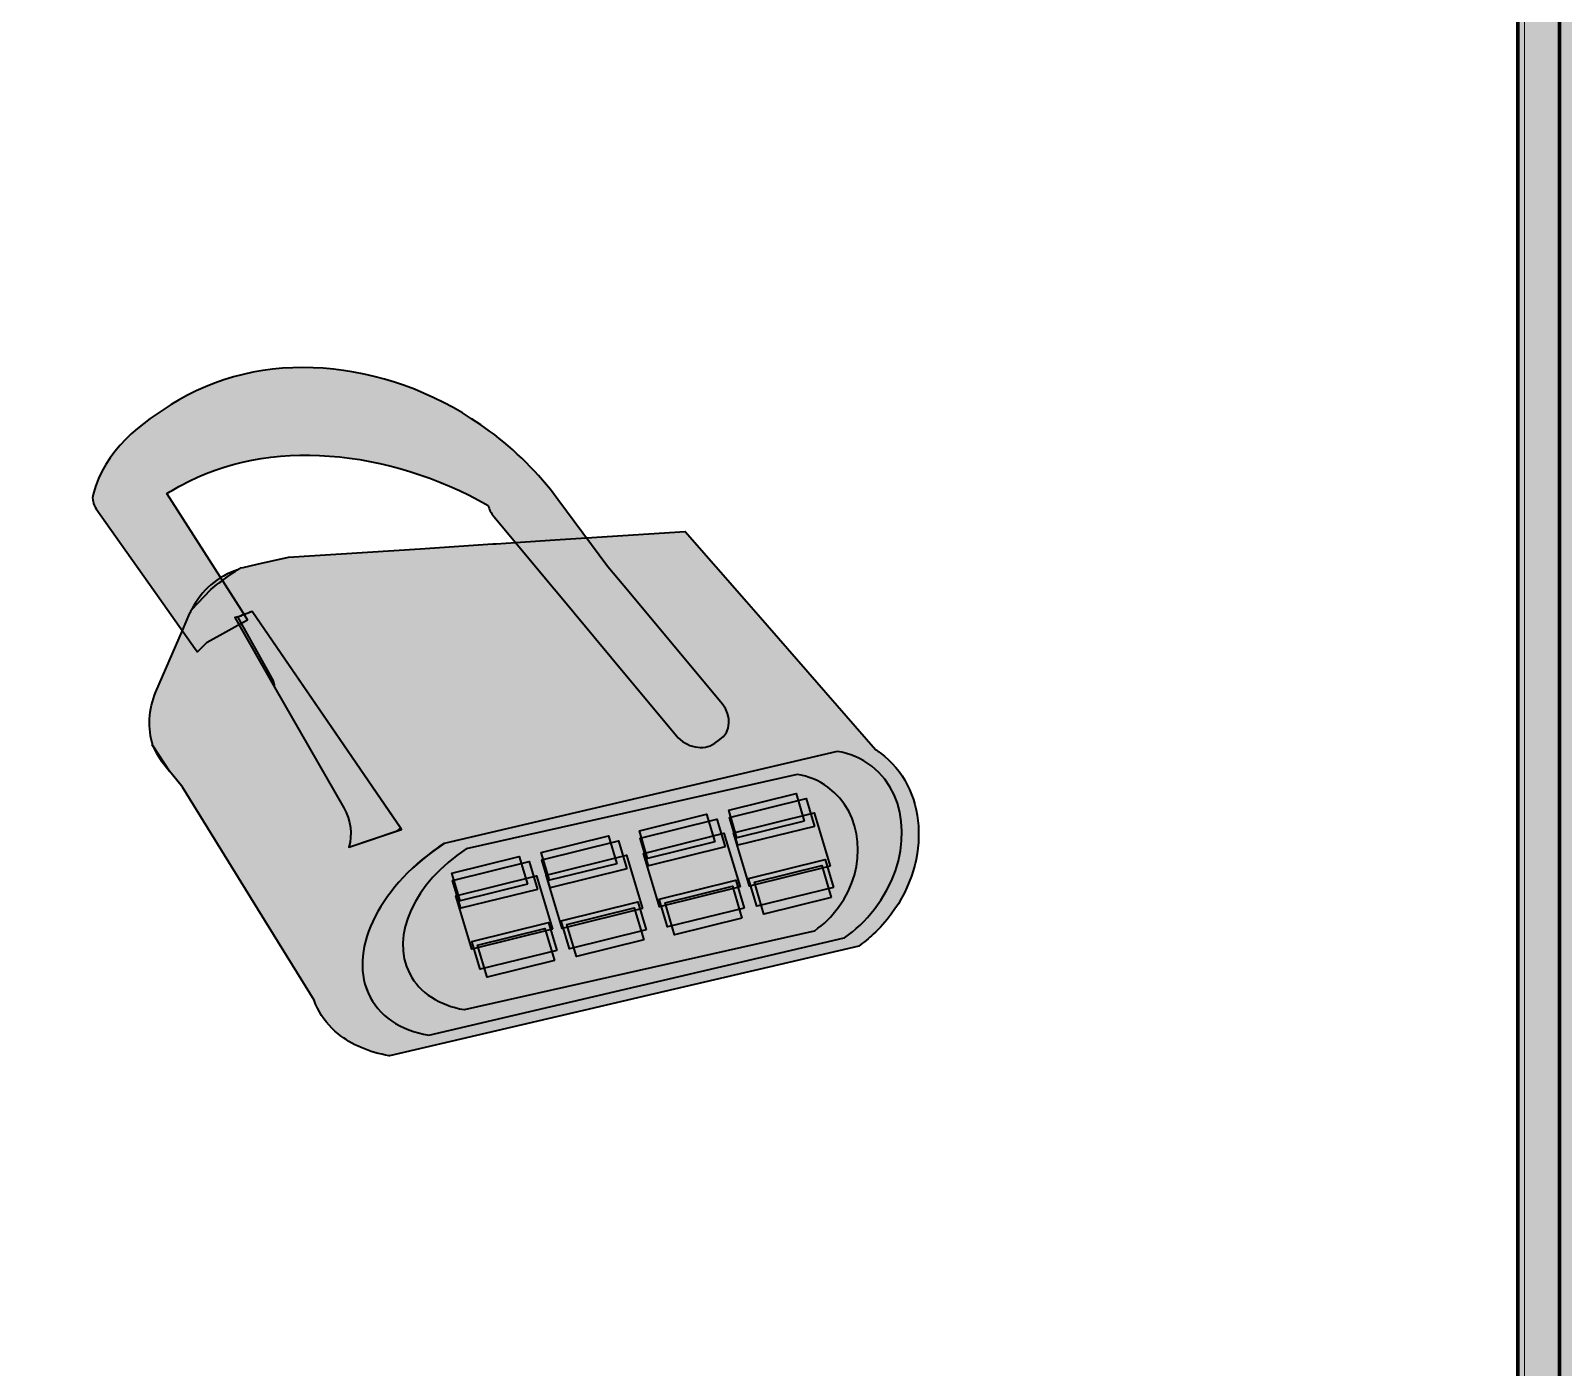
# Model space of a CAD drawing. Header units: inches. Extents: x 16.2 to 90.6, y -23.4 to 1.1.
# Drawn here: x 79.66 to 85.11, y -13.76 to -9.01 of the extents above; entities that cross this region are included whole.
import ezdxf

# ---------------------------------------------------------------- set-up
doc = ezdxf.new("R2010")
doc.units = ezdxf.units.IN
doc.header["$MEASUREMENT"] = 0
doc.layers.add('Layer 3', color=7, linetype='Continuous')

# ---------------------------------------------------------------- blocks, each defined once
blk = doc.blocks.new('block 9')
at = {"layer": 'Layer 3', "color": 7, "lineweight": 35, "true_color": 0xffffff}
for points, knots in [([(82.6771, -11.5768), (82.6715, -11.5728), (82.6662, -11.5688), (82.6607, -11.5653), (82.6607, -11.5653), (82.2428, -11.0861), (82.2428, -11.0861), (82.2428, -11.0861), (82.2014, -11.0389), (82.2014, -11.0389), (82.2014, -11.0389), (81.9831, -10.7891), (81.9831, -10.7891), (81.9831, -10.7891), (81.6321, -10.812), (81.6321, -10.812), (81.6321, -10.812), (81.5385, -10.8181), (81.5385, -10.8181), (81.5385, -10.8181), (81.3797, -10.8285), (81.3797, -10.8285), (81.3797, -10.8285), (81.311, -10.8331), (81.311, -10.8331), (81.311, -10.8331), (81.2988, -10.8338), (81.2988, -10.8338), (81.2988, -10.8338), (81.0401, -10.8507), (81.0401, -10.8507), (81.0401, -10.8507), (80.5724, -10.8814), (80.5724, -10.8814), (80.5724, -10.8814), (80.4606, -10.9063), (80.4606, -10.9063), (80.4606, -10.9063), (80.4106, -10.9173), (80.4106, -10.9173), (80.4106, -10.9173), (80.4013, -10.9193), (80.4013, -10.9193), (80.3978, -10.9214), (80.3944, -10.9236), (80.3912, -10.9259), (80.3722, -10.9381), (80.3543, -10.9509), (80.3372, -10.9641), (80.3336, -10.9667), (80.3301, -10.9695), (80.3267, -10.9723), (80.3261, -10.9725), (80.3253, -10.9728), (80.3247, -10.9732), (80.3146, -10.9793), (80.305, -10.9874), (80.2964, -10.9961), (80.2964, -10.9961), (80.2276, -11.0681), (80.2276, -11.0681), (80.2256, -11.072), (80.2235, -11.0763), (80.2218, -11.0805), (80.2218, -11.0805), (80.1951, -11.1421), (80.1951, -11.1421), (80.1951, -11.1421), (80.101, -11.3596), (80.101, -11.3596), (80.0736, -11.4227), (80.0717, -11.4905), (80.0903, -11.5518), (80.0903, -11.5518), (80.0903, -11.552), (80.0903, -11.552), (80.0903, -11.552), (80.0908, -11.5527), (80.0908, -11.5527), (80.0908, -11.5527), (80.0915, -11.5536), (80.0915, -11.5536), (80.0915, -11.5536), (80.1494, -11.6424), (80.1494, -11.6424), (80.1494, -11.6424), (80.1908, -11.6928), (80.1908, -11.6928), (80.1908, -11.6928), (80.1915, -11.6936), (80.1915, -11.6936), (80.1915, -11.6936), (80.1935, -11.6959), (80.1935, -11.6959), (80.1935, -11.6959), (80.1954, -11.6991), (80.1954, -11.6991), (80.1954, -11.6991), (80.3349, -11.9252), (80.3349, -11.9252), (80.3349, -11.9252), (80.4882, -12.1734), (80.4882, -12.1734), (80.4882, -12.1734), (80.6633, -12.4573), (80.6633, -12.4573), (80.6667, -12.4667), (80.671, -12.4761), (80.6751, -12.4852), (80.6932, -12.5209), (80.7181, -12.5516), (80.7487, -12.5764), (80.7967, -12.616), (80.8593, -12.6421), (80.9304, -12.6549), (80.9304, -12.6549), (80.931, -12.6548), (80.931, -12.6548), (80.931, -12.6548), (81.6212, -12.4932), (81.6212, -12.4932), (81.6212, -12.4932), (81.8736, -12.4343), (81.8736, -12.4343), (81.8736, -12.4343), (82.6007, -12.2645), (82.6007, -12.2645), (82.6007, -12.2645), (82.601, -12.2642), (82.601, -12.2642), (82.6189, -12.2513), (82.6361, -12.2375), (82.6525, -12.2218), (82.6754, -12.2009), (82.6972, -12.1768), (82.7165, -12.1507), (82.8603, -11.9563), (82.8429, -11.6995), (82.6771, -11.5768)], [0, 0, 0, 0, 1, 1, 1, 2, 2, 2, 3, 3, 3, 4, 4, 4, 5, 5, 5, 6, 6, 6, 7, 7, 7, 8, 8, 8, 9, 9, 9, 10, 10, 10, 11, 11, 11, 12, 12, 12, 13, 13, 13, 14, 14, 14, 15, 15, 15, 16, 16, 16, 17, 17, 17, 18, 18, 18, 19, 19, 19, 20, 20, 20, 21, 21, 21, 22, 22, 22, 23, 23, 23, 24, 24, 24, 25, 25, 25, 26, 26, 26, 27, 27, 27, 28, 28, 28, 29, 29, 29, 30, 30, 30, 31, 31, 31, 32, 32, 32, 33, 33, 33, 34, 34, 34, 35, 35, 35, 36, 36, 36, 37, 37, 37, 38, 38, 38, 39, 39, 39, 40, 40, 40, 41, 41, 41, 42, 42, 42, 43, 43, 43, 44, 44, 44, 45, 45, 45, 46, 46, 46, 46]), ([(80.7689, -11.7724), (80.7689, -11.7724), (80.5231, -11.3431), (80.5231, -11.3431), (80.5231, -11.3431), (80.3958, -11.121), (80.3958, -11.121), (80.3958, -11.121), (80.381, -11.095), (80.381, -11.095), (80.381, -11.095), (80.3919, -11.0934), (80.3919, -11.0934), (80.3919, -11.0934), (80.3957, -11.0928), (80.3957, -11.0928), (80.4019, -11.09), (80.4082, -11.0874), (80.4144, -11.0849), (80.4239, -11.0813), (80.4336, -11.0778), (80.4435, -11.0739), (80.4435, -11.0739), (80.9707, -11.8439), (80.9707, -11.8439), (80.9707, -11.8439), (80.9746, -11.8499), (80.9746, -11.8499), (80.9746, -11.8499), (80.9594, -11.8549), (80.9594, -11.8549), (80.9594, -11.8549), (80.7874, -11.9124), (80.7874, -11.9124), (80.8001, -11.8673), (80.7944, -11.8173), (80.7689, -11.7724)], [0, 0, 0, 0, 1, 1, 1, 2, 2, 2, 3, 3, 3, 4, 4, 4, 5, 5, 5, 6, 6, 6, 7, 7, 7, 8, 8, 8, 9, 9, 9, 10, 10, 10, 11, 11, 11, 12, 12, 12, 12]), ([(82.6558, -12.1339), (82.6243, -12.1743), (82.5881, -12.2082), (82.5494, -12.2346), (82.5494, -12.2346), (82.5492, -12.2349), (82.5492, -12.2349), (82.5492, -12.2349), (81.0717, -12.5816), (81.0717, -12.5816), (81.0717, -12.5816), (81.0711, -12.5817), (81.0711, -12.5817), (80.9706, -12.5635), (80.8912, -12.5131), (80.8556, -12.4313), (80.7842, -12.2699), (80.9039, -12.0435), (81.1264, -11.8993), (81.1264, -11.8993), (82.5237, -11.572), (82.5237, -11.572), (82.5683, -11.5791), (82.6107, -11.5964), (82.6471, -11.6248), (82.7865, -11.7336), (82.7904, -11.9613), (82.6558, -12.1339)], [0, 0, 0, 0, 1, 1, 1, 2, 2, 2, 3, 3, 3, 4, 4, 4, 5, 5, 5, 6, 6, 6, 7, 7, 7, 8, 8, 8, 9, 9, 9, 9])]:
    blk.add_open_spline(points, degree=3, knots=knots, dxfattribs=at)
blk = doc.blocks.new('block 11')
at = {"layer": 'Layer 3', "true_color": 0xfcee70}
h = blk.add_hatch(color=41, dxfattribs=at)
h.dxf.hatch_style = 2
h.paths.add_polyline_path([(82.407, -11.8204), (82.1675, -11.8796), (82.138, -11.7806), (82.3775, -11.7214)])
h = blk.add_hatch(color=41, dxfattribs=at)
h.dxf.hatch_style = 2
h.paths.add_polyline_path([(82.443, -11.8385), (82.1702, -11.9058), (82.1407, -11.8068), (82.4135, -11.7395)])
h = blk.add_hatch(color=41, dxfattribs=at)
h.dxf.hatch_style = 2
h.paths.add_polyline_path([(82.0892, -11.8939), (81.8498, -11.953), (81.8203, -11.854), (82.0597, -11.7949)])
h = blk.add_hatch(color=41, dxfattribs=at)
h.dxf.hatch_style = 2
h.paths.add_polyline_path([(82.1253, -11.9119), (81.8524, -11.9793), (81.8229, -11.8803), (82.0957, -11.8129)])
h = blk.add_hatch(color=41, dxfattribs=at)
h.dxf.hatch_style = 2
h.paths.add_polyline_path([(82.499, -11.9801), (82.2126, -12.0512), (82.1556, -11.8611), (82.442, -11.7899)])
h = blk.add_hatch(color=41, dxfattribs=at)
h.dxf.hatch_style = 2
h.paths.add_polyline_path([(82.1784, -12.0534), (81.892, -12.1246), (81.8349, -11.9345), (82.1213, -11.8633)])
h = blk.add_hatch(color=41, dxfattribs=at)
h.dxf.hatch_style = 2
h.paths.add_polyline_path([(82.5113, -12.0555), (82.2385, -12.1229), (82.2089, -12.0239), (82.4818, -11.9565)])
h = blk.add_hatch(color=41, dxfattribs=at)
h.dxf.hatch_style = 2
h.paths.add_polyline_path([(82.503, -12.0916), (82.2635, -12.1507), (82.2295, -12.0366), (82.4689, -11.9775)])
h = blk.add_hatch(color=41, dxfattribs=at)
h.dxf.hatch_style = 2
h.paths.add_polyline_path([(82.1935, -12.129), (81.9207, -12.1963), (81.8912, -12.0973), (82.164, -12.03)])
h = blk.add_hatch(color=41, dxfattribs=at)
h.dxf.hatch_style = 2
h.paths.add_polyline_path([(82.1852, -12.1651), (81.9458, -12.2242), (81.9117, -12.11), (82.1512, -12.0509)])
at = {"layer": 'Layer 3', "color": 7, "lineweight": 35, "true_color": 0xffffff}
for points in [[(82.407, -11.8204), (82.1675, -11.8796), (82.138, -11.7806), (82.3775, -11.7214), (82.407, -11.8204)], [(82.443, -11.8385), (82.1702, -11.9058), (82.1407, -11.8068), (82.4135, -11.7395), (82.443, -11.8385)], [(82.0892, -11.8939), (81.8498, -11.953), (81.8203, -11.854), (82.0597, -11.7949), (82.0892, -11.8939)], [(82.1253, -11.9119), (81.8524, -11.9793), (81.8229, -11.8803), (82.0957, -11.8129), (82.1253, -11.9119)], [(82.499, -11.9801), (82.2126, -12.0512), (82.1556, -11.8611), (82.442, -11.7899), (82.499, -11.9801)], [(82.1784, -12.0534), (81.892, -12.1246), (81.8349, -11.9345), (82.1213, -11.8633), (82.1784, -12.0534)], [(82.5113, -12.0555), (82.2385, -12.1229), (82.2089, -12.0239), (82.4818, -11.9565), (82.5113, -12.0555)], [(82.503, -12.0916), (82.2635, -12.1507), (82.2295, -12.0366), (82.4689, -11.9775), (82.503, -12.0916)], [(82.1935, -12.129), (81.9207, -12.1963), (81.8912, -12.0973), (82.164, -12.03), (82.1935, -12.129)], [(82.1852, -12.1651), (81.9458, -12.2242), (81.9117, -12.11), (82.1512, -12.0509), (82.1852, -12.1651)]]:
    blk.add_lwpolyline(points, dxfattribs=at)
blk = doc.blocks.new('block 10')
at = {"layer": 'Layer 3', "true_color": 0xfcee70}
h = blk.add_hatch(color=41, dxfattribs=at)
h.dxf.hatch_style = 2
h.paths.add_polyline_path([(81.7398, -11.9713), (81.5004, -12.0304), (81.4709, -11.9314), (81.7103, -11.8723)])
h = blk.add_hatch(color=41, dxfattribs=at)
h.dxf.hatch_style = 2
h.paths.add_polyline_path([(81.7759, -11.9893), (81.503, -12.0567), (81.4735, -11.9577), (81.7463, -11.8903)])
h = blk.add_hatch(color=41, dxfattribs=at)
h.dxf.hatch_style = 2
h.paths.add_polyline_path([(81.4221, -12.0447), (81.1827, -12.1038), (81.1531, -12.0048), (81.3926, -11.9457)])
h = blk.add_hatch(color=41, dxfattribs=at)
h.dxf.hatch_style = 2
h.paths.add_polyline_path([(81.4581, -12.0627), (81.1853, -12.1301), (81.1558, -12.0311), (81.4286, -11.9637)])
h = blk.add_hatch(color=41, dxfattribs=at)
h.dxf.hatch_style = 2
h.paths.add_polyline_path([(81.8319, -12.1309), (81.5455, -12.2021), (81.4884, -12.0119), (81.7748, -11.9408)])
h = blk.add_hatch(color=41, dxfattribs=at)
h.dxf.hatch_style = 2
h.paths.add_polyline_path([(81.5112, -12.2042), (81.2248, -12.2754), (81.1678, -12.0853), (81.4541, -12.0141)])
h = blk.add_hatch(color=41, dxfattribs=at)
h.dxf.hatch_style = 2
h.paths.add_polyline_path([(81.8441, -12.2063), (81.5713, -12.2737), (81.5418, -12.1747), (81.8146, -12.1073)])
h = blk.add_hatch(color=41, dxfattribs=at)
h.dxf.hatch_style = 2
h.paths.add_polyline_path([(81.8358, -12.2424), (81.5964, -12.3016), (81.5623, -12.1874), (81.8018, -12.1283)])
h = blk.add_hatch(color=41, dxfattribs=at)
h.dxf.hatch_style = 2
h.paths.add_polyline_path([(81.5264, -12.2798), (81.2536, -12.3471), (81.224, -12.2482), (81.4969, -12.1808)])
h = blk.add_hatch(color=41, dxfattribs=at)
h.dxf.hatch_style = 2
h.paths.add_polyline_path([(81.5181, -12.3159), (81.2786, -12.375), (81.2446, -12.2609), (81.484, -12.2017)])
at = {"layer": 'Layer 3', "color": 7, "lineweight": 35, "true_color": 0xffffff}
for points in [[(81.7398, -11.9713), (81.5004, -12.0304), (81.4709, -11.9314), (81.7103, -11.8723), (81.7398, -11.9713)], [(81.7759, -11.9893), (81.503, -12.0567), (81.4735, -11.9577), (81.7463, -11.8903), (81.7759, -11.9893)], [(81.4221, -12.0447), (81.1827, -12.1038), (81.1531, -12.0048), (81.3926, -11.9457), (81.4221, -12.0447)], [(81.4581, -12.0627), (81.1853, -12.1301), (81.1558, -12.0311), (81.4286, -11.9637), (81.4581, -12.0627)], [(81.8319, -12.1309), (81.5455, -12.2021), (81.4884, -12.0119), (81.7748, -11.9408), (81.8319, -12.1309)], [(81.5112, -12.2042), (81.2248, -12.2754), (81.1678, -12.0853), (81.4541, -12.0141), (81.5112, -12.2042)], [(81.8441, -12.2063), (81.5713, -12.2737), (81.5418, -12.1747), (81.8146, -12.1073), (81.8441, -12.2063)], [(81.8358, -12.2424), (81.5964, -12.3016), (81.5623, -12.1874), (81.8018, -12.1283), (81.8358, -12.2424)], [(81.5264, -12.2798), (81.2536, -12.3471), (81.224, -12.2482), (81.4969, -12.1808), (81.5264, -12.2798)], [(81.5181, -12.3159), (81.2786, -12.375), (81.2446, -12.2609), (81.484, -12.2017), (81.5181, -12.3159)]]:
    blk.add_lwpolyline(points, dxfattribs=at)
at = {"layer": 'Layer 3'}
blk.add_blockref('block 11', (0, 0), dxfattribs=at)
blk = doc.blocks.new('block 8')
at = {"layer": 'Layer 3', "true_color": 0xd4d8d7}
h = blk.add_hatch(color=254, dxfattribs=at)
h.dxf.hatch_style = 2
edge = h.paths.add_edge_path()
edge.add_spline(control_points=[(82.107, -11.53), (82.107, -11.53), (82.0884, -11.543), (82.0884, -11.543), (82.0488, -11.5707), (81.9873, -11.5581), (81.952, -11.516), (81.952, -11.516), (81.7226, -11.2403), (81.7226, -11.2403), (81.7226, -11.2403), (81.5244, -11.0024), (81.5244, -11.0024), (81.5244, -11.0024), (81.5172, -10.9937), (81.5172, -10.9937), (81.5172, -10.9937), (81.303, -10.7364), (81.303, -10.7364), (81.2931, -10.7243), (81.2857, -10.7106), (81.2824, -10.6967), (80.9238, -10.4946), (80.5018, -10.4538), (80.1892, -10.6261), (80.1721, -10.6354), (80.156, -10.6447), (80.1396, -10.6548), (80.1396, -10.6548), (80.405, -11.07), (80.405, -11.07), (80.405, -11.07), (80.4265, -11.1039), (80.4265, -11.1039), (80.4265, -11.1039), (80.2835, -11.1833), (80.2835, -11.1833), (80.2835, -11.1833), (80.2489, -11.218), (80.2489, -11.218), (80.2489, -11.218), (80.2409, -11.2068), (80.2409, -11.2068), (80.2409, -11.2068), (80.1128, -11.0258), (80.1128, -11.0258), (80.1128, -11.0258), (79.9575, -10.8062), (79.9575, -10.8062), (79.9575, -10.8062), (79.8883, -10.7085), (79.8883, -10.7085), (79.8774, -10.6929), (79.8727, -10.6737), (79.8771, -10.6576), (79.9191, -10.501), (80.0416, -10.4048), (80.1816, -10.3223), (80.5089, -10.1287), (80.9537, -10.1852), (81.2876, -10.4323), (81.3786, -10.4996), (81.4613, -10.5809), (81.5309, -10.6754), (81.5309, -10.6754), (81.7084, -10.9149), (81.7084, -10.9149), (81.7084, -10.9149), (81.7841, -11.0057), (81.7841, -11.0057), (81.7841, -11.0057), (82.1149, -11.403), (82.1149, -11.403), (82.1502, -11.4451), (82.1463, -11.5023), (82.107, -11.53)], knot_values=[0, 0, 0, 0, 1, 1, 1, 2, 2, 2, 3, 3, 3, 4, 4, 4, 5, 5, 5, 6, 6, 6, 7, 7, 7, 8, 8, 8, 9, 9, 9, 10, 10, 10, 11, 11, 11, 12, 12, 12, 13, 13, 13, 14, 14, 14, 15, 15, 15, 16, 16, 16, 17, 17, 17, 18, 18, 18, 19, 19, 19, 20, 20, 20, 21, 21, 21, 22, 22, 22, 23, 23, 23, 24, 24, 24, 25, 25, 25, 25], degree=3, periodic=1)
at = {"layer": 'Layer 3', "true_color": 0xfcee70}
h = blk.add_hatch(color=41, dxfattribs=at)
h.dxf.hatch_style = 2
edge = h.paths.add_edge_path()
edge.add_spline(control_points=[(82.6771, -11.5768), (82.6715, -11.5728), (82.6662, -11.5688), (82.6607, -11.5653), (82.6607, -11.5653), (82.2428, -11.0861), (82.2428, -11.0861), (82.2428, -11.0861), (82.2014, -11.0389), (82.2014, -11.0389), (82.2014, -11.0389), (81.9831, -10.7891), (81.9831, -10.7891), (81.9831, -10.7891), (81.6321, -10.812), (81.6321, -10.812), (81.6321, -10.812), (81.5385, -10.8181), (81.5385, -10.8181), (81.5385, -10.8181), (81.3797, -10.8285), (81.3797, -10.8285), (81.3797, -10.8285), (81.311, -10.8331), (81.311, -10.8331), (81.311, -10.8331), (81.2988, -10.8338), (81.2988, -10.8338), (81.2988, -10.8338), (81.0401, -10.8507), (81.0401, -10.8507), (81.0401, -10.8507), (80.5724, -10.8814), (80.5724, -10.8814), (80.5724, -10.8814), (80.4606, -10.9063), (80.4606, -10.9063), (80.4606, -10.9063), (80.4106, -10.9173), (80.4106, -10.9173), (80.4106, -10.9173), (80.4013, -10.9193), (80.4013, -10.9193), (80.3978, -10.9214), (80.3944, -10.9236), (80.3912, -10.9259), (80.3722, -10.9381), (80.3543, -10.9509), (80.3372, -10.9641), (80.3336, -10.9667), (80.3301, -10.9695), (80.3267, -10.9723), (80.3261, -10.9725), (80.3253, -10.9728), (80.3247, -10.9732), (80.3146, -10.9793), (80.305, -10.9874), (80.2964, -10.9961), (80.2964, -10.9961), (80.2276, -11.0681), (80.2276, -11.0681), (80.2256, -11.072), (80.2235, -11.0763), (80.2218, -11.0805), (80.2218, -11.0805), (80.1951, -11.1421), (80.1951, -11.1421), (80.1951, -11.1421), (80.101, -11.3596), (80.101, -11.3596), (80.0736, -11.4227), (80.0717, -11.4905), (80.0903, -11.5518), (80.0903, -11.5518), (80.0903, -11.552), (80.0903, -11.552), (80.0903, -11.552), (80.0908, -11.5527), (80.0908, -11.5527), (80.0908, -11.5527), (80.0915, -11.5536), (80.0915, -11.5536), (80.0915, -11.5536), (80.1494, -11.6424), (80.1494, -11.6424), (80.1494, -11.6424), (80.1908, -11.6928), (80.1908, -11.6928), (80.1908, -11.6928), (80.1915, -11.6936), (80.1915, -11.6936), (80.1915, -11.6936), (80.1935, -11.6959), (80.1935, -11.6959), (80.1935, -11.6959), (80.1954, -11.6991), (80.1954, -11.6991), (80.1954, -11.6991), (80.3349, -11.9252), (80.3349, -11.9252), (80.3349, -11.9252), (80.4882, -12.1734), (80.4882, -12.1734), (80.4882, -12.1734), (80.6633, -12.4573), (80.6633, -12.4573), (80.6667, -12.4667), (80.671, -12.4761), (80.6751, -12.4852), (80.6932, -12.5209), (80.7181, -12.5516), (80.7487, -12.5764), (80.7967, -12.616), (80.8593, -12.6421), (80.9304, -12.6549), (80.9304, -12.6549), (80.931, -12.6548), (80.931, -12.6548), (80.931, -12.6548), (81.6212, -12.4932), (81.6212, -12.4932), (81.6212, -12.4932), (81.8736, -12.4343), (81.8736, -12.4343), (81.8736, -12.4343), (82.6007, -12.2645), (82.6007, -12.2645), (82.6007, -12.2645), (82.601, -12.2642), (82.601, -12.2642), (82.6189, -12.2513), (82.6361, -12.2375), (82.6525, -12.2218), (82.6754, -12.2009), (82.6972, -12.1768), (82.7165, -12.1507), (82.8603, -11.9563), (82.8429, -11.6995), (82.6771, -11.5768)], knot_values=[0, 0, 0, 0, 1, 1, 1, 2, 2, 2, 3, 3, 3, 4, 4, 4, 5, 5, 5, 6, 6, 6, 7, 7, 7, 8, 8, 8, 9, 9, 9, 10, 10, 10, 11, 11, 11, 12, 12, 12, 13, 13, 13, 14, 14, 14, 15, 15, 15, 16, 16, 16, 17, 17, 17, 18, 18, 18, 19, 19, 19, 20, 20, 20, 21, 21, 21, 22, 22, 22, 23, 23, 23, 24, 24, 24, 25, 25, 25, 26, 26, 26, 27, 27, 27, 28, 28, 28, 29, 29, 29, 30, 30, 30, 31, 31, 31, 32, 32, 32, 33, 33, 33, 34, 34, 34, 35, 35, 35, 36, 36, 36, 37, 37, 37, 38, 38, 38, 39, 39, 39, 40, 40, 40, 41, 41, 41, 42, 42, 42, 43, 43, 43, 44, 44, 44, 45, 45, 45, 46, 46, 46, 46], degree=3, periodic=1)
edge = h.paths.add_edge_path()
edge.add_spline(control_points=[(80.7689, -11.7724), (80.7689, -11.7724), (80.5231, -11.3431), (80.5231, -11.3431), (80.5231, -11.3431), (80.3958, -11.121), (80.3958, -11.121), (80.3958, -11.121), (80.381, -11.095), (80.381, -11.095), (80.381, -11.095), (80.3919, -11.0934), (80.3919, -11.0934), (80.3919, -11.0934), (80.3957, -11.0928), (80.3957, -11.0928), (80.4019, -11.09), (80.4082, -11.0874), (80.4144, -11.0849), (80.4239, -11.0813), (80.4336, -11.0778), (80.4435, -11.0739), (80.4435, -11.0739), (80.9707, -11.8439), (80.9707, -11.8439), (80.9707, -11.8439), (80.9746, -11.8499), (80.9746, -11.8499), (80.9746, -11.8499), (80.9594, -11.8549), (80.9594, -11.8549), (80.9594, -11.8549), (80.7874, -11.9124), (80.7874, -11.9124), (80.8001, -11.8673), (80.7944, -11.8173), (80.7689, -11.7724)], knot_values=[0, 0, 0, 0, 1, 1, 1, 2, 2, 2, 3, 3, 3, 4, 4, 4, 5, 5, 5, 6, 6, 6, 7, 7, 7, 8, 8, 8, 9, 9, 9, 10, 10, 10, 11, 11, 11, 12, 12, 12, 12], degree=3, periodic=1)
edge = h.paths.add_edge_path()
edge.add_spline(control_points=[(82.6558, -12.1339), (82.6243, -12.1743), (82.5881, -12.2082), (82.5494, -12.2346), (82.5494, -12.2346), (82.5492, -12.2349), (82.5492, -12.2349), (82.5492, -12.2349), (81.0717, -12.5816), (81.0717, -12.5816), (81.0717, -12.5816), (81.0711, -12.5817), (81.0711, -12.5817), (80.9706, -12.5635), (80.8912, -12.5131), (80.8556, -12.4313), (80.7842, -12.2699), (80.9039, -12.0435), (81.1264, -11.8993), (81.1264, -11.8993), (82.5237, -11.572), (82.5237, -11.572), (82.5683, -11.5791), (82.6107, -11.5964), (82.6471, -11.6248), (82.7865, -11.7336), (82.7904, -11.9613), (82.6558, -12.1339)], knot_values=[0, 0, 0, 0, 1, 1, 1, 2, 2, 2, 3, 3, 3, 4, 4, 4, 5, 5, 5, 6, 6, 6, 7, 7, 7, 8, 8, 8, 9, 9, 9, 9], degree=3, periodic=1)
at = {"layer": 'Layer 3', "true_color": 0xedd76b}
h = blk.add_hatch(color=41, dxfattribs=at)
h.dxf.hatch_style = 2
edge = h.paths.add_edge_path()
edge.add_spline(control_points=[(80.9708, -11.844), (80.9669, -11.8477), (80.9632, -11.8512), (80.9594, -11.8549), (80.9594, -11.8549), (80.7873, -11.9123), (80.7873, -11.9123), (80.8002, -11.8673), (80.7944, -11.8172), (80.7689, -11.7724), (80.7689, -11.7724), (80.5231, -11.3431), (80.5231, -11.3431), (80.5231, -11.3431), (80.3809, -11.095), (80.3809, -11.095), (80.3809, -11.095), (80.3956, -11.0928), (80.3956, -11.0928), (80.4112, -11.0858), (80.427, -11.0803), (80.4435, -11.0739), (80.4435, -11.0739), (80.9708, -11.844), (80.9708, -11.844)], knot_values=[0, 0, 0, 0, 1, 1, 1, 2, 2, 2, 3, 3, 3, 4, 4, 4, 5, 5, 5, 6, 6, 6, 7, 7, 7, 8, 8, 8, 8], degree=3, periodic=1)
h = blk.add_hatch(color=41, dxfattribs=at)
h.dxf.hatch_style = 2
edge = h.paths.add_edge_path()
edge.add_spline(control_points=[(82.6558, -12.134), (82.6243, -12.1743), (82.588, -12.2083), (82.5495, -12.2346), (82.5495, -12.2346), (82.5492, -12.2349), (82.5492, -12.2349), (82.5492, -12.2349), (81.0717, -12.5816), (81.0717, -12.5816), (81.0717, -12.5816), (81.0711, -12.5817), (81.0711, -12.5817), (80.9705, -12.5635), (80.8913, -12.5131), (80.8555, -12.4312), (80.7842, -12.2699), (80.9039, -12.0436), (81.1265, -11.8994), (81.1265, -11.8994), (82.5237, -11.572), (82.5237, -11.572), (82.5684, -11.5791), (82.6107, -11.5965), (82.647, -11.6247), (82.7866, -11.7337), (82.7904, -11.9613), (82.6558, -12.134)], knot_values=[0, 0, 0, 0, 1, 1, 1, 2, 2, 2, 3, 3, 3, 4, 4, 4, 5, 5, 5, 6, 6, 6, 7, 7, 7, 8, 8, 8, 9, 9, 9, 9], degree=3, periodic=1)
at = {"layer": 'Layer 3', "true_color": 0xd3b229}
h = blk.add_hatch(color=42, dxfattribs=at)
h.dxf.hatch_style = 2
edge = h.paths.add_edge_path()
edge.add_spline(control_points=[(82.5291, -12.1261), (82.5046, -12.1596), (82.4755, -12.1878), (82.444, -12.2097), (82.444, -12.2097), (82.4438, -12.21), (82.4438, -12.21), (82.4438, -12.21), (81.1978, -12.4906), (81.1978, -12.4906), (81.1978, -12.4906), (81.1972, -12.4906), (81.1972, -12.4906), (81.1099, -12.4747), (81.0391, -12.432), (81.0034, -12.3631), (80.9324, -12.2274), (81.0214, -12.0384), (81.2037, -11.919), (81.2037, -11.919), (82.3819, -11.6539), (82.3819, -11.6539), (82.4207, -11.6603), (82.458, -11.675), (82.4909, -11.6991), (82.6171, -11.7912), (82.6341, -11.9823), (82.5291, -12.1261)], knot_values=[0, 0, 0, 0, 1, 1, 1, 2, 2, 2, 3, 3, 3, 4, 4, 4, 5, 5, 5, 6, 6, 6, 7, 7, 7, 8, 8, 8, 9, 9, 9, 9], degree=3, periodic=1)
at = {"layer": 'Layer 3', "color": 7, "lineweight": 35, "true_color": 0xffffff}
blk.add_lwpolyline([(80.1954, -11.699), (80.1934, -11.6959), (80.1495, -11.6424), (80.0903, -11.552)], dxfattribs=at)
for points, knots in [([(82.107, -11.53), (82.107, -11.53), (82.0884, -11.543), (82.0884, -11.543), (82.0488, -11.5707), (81.9873, -11.5581), (81.952, -11.516), (81.952, -11.516), (81.7226, -11.2403), (81.7226, -11.2403), (81.7226, -11.2403), (81.5244, -11.0024), (81.5244, -11.0024), (81.5244, -11.0024), (81.5172, -10.9937), (81.5172, -10.9937), (81.5172, -10.9937), (81.303, -10.7364), (81.303, -10.7364), (81.2931, -10.7243), (81.2857, -10.7106), (81.2824, -10.6967), (80.9238, -10.4946), (80.5018, -10.4538), (80.1892, -10.6261), (80.1721, -10.6354), (80.156, -10.6447), (80.1396, -10.6548), (80.1396, -10.6548), (80.405, -11.07), (80.405, -11.07), (80.405, -11.07), (80.4265, -11.1039), (80.4265, -11.1039), (80.4265, -11.1039), (80.2835, -11.1833), (80.2835, -11.1833), (80.2835, -11.1833), (80.2489, -11.218), (80.2489, -11.218), (80.2489, -11.218), (80.2409, -11.2068), (80.2409, -11.2068), (80.2409, -11.2068), (80.1128, -11.0258), (80.1128, -11.0258), (80.1128, -11.0258), (79.9575, -10.8062), (79.9575, -10.8062), (79.9575, -10.8062), (79.8883, -10.7085), (79.8883, -10.7085), (79.8774, -10.6929), (79.8727, -10.6737), (79.8771, -10.6576), (79.9191, -10.501), (80.0416, -10.4048), (80.1816, -10.3223), (80.5089, -10.1287), (80.9537, -10.1852), (81.2876, -10.4323), (81.3786, -10.4996), (81.4613, -10.5809), (81.5309, -10.6754), (81.5309, -10.6754), (81.7084, -10.9149), (81.7084, -10.9149), (81.7084, -10.9149), (81.7841, -11.0057), (81.7841, -11.0057), (81.7841, -11.0057), (82.1149, -11.403), (82.1149, -11.403), (82.1502, -11.4451), (82.1463, -11.5023), (82.107, -11.53)], [0, 0, 0, 0, 1, 1, 1, 2, 2, 2, 3, 3, 3, 4, 4, 4, 5, 5, 5, 6, 6, 6, 7, 7, 7, 8, 8, 8, 9, 9, 9, 10, 10, 10, 11, 11, 11, 12, 12, 12, 13, 13, 13, 14, 14, 14, 15, 15, 15, 16, 16, 16, 17, 17, 17, 18, 18, 18, 19, 19, 19, 20, 20, 20, 21, 21, 21, 22, 22, 22, 23, 23, 23, 24, 24, 24, 25, 25, 25, 25]), ([(80.3912, -10.9258), (80.3683, -10.9406), (80.347, -10.9561), (80.3266, -10.9722), (80.3261, -10.9726), (80.3253, -10.9729), (80.3248, -10.9733), (80.3145, -10.9793), (80.3051, -10.9873), (80.2963, -10.9962), (80.2963, -10.9962), (80.2276, -11.0681), (80.2276, -11.0681), (80.2616, -10.9986), (80.3217, -10.9486), (80.3912, -10.9258)], [0, 0, 0, 0, 1, 1, 1, 2, 2, 2, 3, 3, 3, 4, 4, 4, 5, 5, 5, 5]), ([(80.9746, -11.8498), (80.9746, -11.8498), (80.7873, -11.9123), (80.7873, -11.9123), (80.8002, -11.8673), (80.7944, -11.8172), (80.7689, -11.7724), (80.7689, -11.7724), (80.5231, -11.3431), (80.5231, -11.3431), (80.5231, -11.3431), (80.3809, -11.095), (80.3809, -11.095), (80.3809, -11.095), (80.3956, -11.0928), (80.3956, -11.0928), (80.4112, -11.0858), (80.427, -11.0803), (80.4435, -11.0739), (80.4435, -11.0739), (80.9746, -11.8498), (80.9746, -11.8498)], [0, 0, 0, 0, 1, 1, 1, 2, 2, 2, 3, 3, 3, 4, 4, 4, 5, 5, 5, 6, 6, 6, 7, 7, 7, 7]), ([(80.9746, -11.8498), (80.9746, -11.8498), (80.7873, -11.9123), (80.7873, -11.9123), (80.8002, -11.8673), (80.7944, -11.8172), (80.7689, -11.7724), (80.7689, -11.7724), (80.5231, -11.3431), (80.5231, -11.3431), (80.5231, -11.3431), (80.3809, -11.095), (80.3809, -11.095), (80.3809, -11.095), (80.3956, -11.0928), (80.3956, -11.0928), (80.4112, -11.0858), (80.427, -11.0803), (80.4435, -11.0739), (80.4435, -11.0739), (80.9746, -11.8498), (80.9746, -11.8498)], [0, 0, 0, 0, 1, 1, 1, 2, 2, 2, 3, 3, 3, 4, 4, 4, 5, 5, 5, 6, 6, 6, 7, 7, 7, 7]), ([(80.9708, -11.844), (80.9669, -11.8477), (80.9632, -11.8512), (80.9594, -11.8549), (80.9594, -11.8549), (80.7873, -11.9123), (80.7873, -11.9123), (80.8002, -11.8673), (80.7944, -11.8172), (80.7689, -11.7724), (80.7689, -11.7724), (80.5231, -11.3431), (80.5231, -11.3431), (80.5231, -11.3431), (80.3809, -11.095), (80.3809, -11.095), (80.3809, -11.095), (80.3956, -11.0928), (80.3956, -11.0928), (80.4112, -11.0858), (80.427, -11.0803), (80.4435, -11.0739), (80.4435, -11.0739), (80.9708, -11.844), (80.9708, -11.844)], [0, 0, 0, 0, 1, 1, 1, 2, 2, 2, 3, 3, 3, 4, 4, 4, 5, 5, 5, 6, 6, 6, 7, 7, 7, 8, 8, 8, 8]), ([(80.5231, -11.3431), (80.5231, -11.3431), (80.3809, -11.095), (80.3809, -11.095), (80.3809, -11.095), (80.392, -11.0934), (80.392, -11.0934), (80.392, -11.0934), (80.5136, -11.3099), (80.5136, -11.3099), (80.5196, -11.3206), (80.5227, -11.3319), (80.5231, -11.3431)], [0, 0, 0, 0, 1, 1, 1, 2, 2, 2, 3, 3, 3, 4, 4, 4, 4]), ([(80.1495, -11.6424), (80.1495, -11.6424), (80.1349, -11.6245), (80.1349, -11.6245), (80.1155, -11.6006), (80.0997, -11.575), (80.0877, -11.5481), (80.0877, -11.5481), (80.1495, -11.6424), (80.1495, -11.6424)], [0, 0, 0, 0, 1, 1, 1, 2, 2, 2, 3, 3, 3, 3]), ([(82.6558, -12.134), (82.6243, -12.1743), (82.588, -12.2083), (82.5495, -12.2346), (82.5495, -12.2346), (82.5492, -12.2349), (82.5492, -12.2349), (82.5492, -12.2349), (81.0717, -12.5816), (81.0717, -12.5816), (81.0717, -12.5816), (81.0711, -12.5817), (81.0711, -12.5817), (80.9705, -12.5635), (80.8913, -12.5131), (80.8555, -12.4312), (80.7842, -12.2699), (80.9039, -12.0436), (81.1265, -11.8994), (81.1265, -11.8994), (82.5237, -11.572), (82.5237, -11.572), (82.5684, -11.5791), (82.6107, -11.5965), (82.647, -11.6247), (82.7866, -11.7337), (82.7904, -11.9613), (82.6558, -12.134)], [0, 0, 0, 0, 1, 1, 1, 2, 2, 2, 3, 3, 3, 4, 4, 4, 5, 5, 5, 6, 6, 6, 7, 7, 7, 8, 8, 8, 9, 9, 9, 9]), ([(82.6558, -12.134), (82.6243, -12.1743), (82.588, -12.2083), (82.5495, -12.2346), (82.5495, -12.2346), (82.5492, -12.2349), (82.5492, -12.2349), (82.5492, -12.2349), (81.0717, -12.5816), (81.0717, -12.5816), (81.0717, -12.5816), (81.0711, -12.5817), (81.0711, -12.5817), (80.9705, -12.5635), (80.8913, -12.5131), (80.8555, -12.4312), (80.7842, -12.2699), (80.9039, -12.0436), (81.1265, -11.8994), (81.1265, -11.8994), (82.5237, -11.572), (82.5237, -11.572), (82.5684, -11.5791), (82.6107, -11.5965), (82.647, -11.6247), (82.7866, -11.7337), (82.7904, -11.9613), (82.6558, -12.134)], [0, 0, 0, 0, 1, 1, 1, 2, 2, 2, 3, 3, 3, 4, 4, 4, 5, 5, 5, 6, 6, 6, 7, 7, 7, 8, 8, 8, 9, 9, 9, 9]), ([(82.5291, -12.1261), (82.5046, -12.1596), (82.4755, -12.1878), (82.444, -12.2097), (82.444, -12.2097), (82.4438, -12.21), (82.4438, -12.21), (82.4438, -12.21), (81.1978, -12.4906), (81.1978, -12.4906), (81.1978, -12.4906), (81.1972, -12.4906), (81.1972, -12.4906), (81.1099, -12.4747), (81.0391, -12.432), (81.0034, -12.3631), (80.9324, -12.2274), (81.0214, -12.0384), (81.2037, -11.919), (81.2037, -11.919), (82.3819, -11.6539), (82.3819, -11.6539), (82.4207, -11.6603), (82.458, -11.675), (82.4909, -11.6991), (82.6171, -11.7912), (82.6341, -11.9823), (82.5291, -12.1261)], [0, 0, 0, 0, 1, 1, 1, 2, 2, 2, 3, 3, 3, 4, 4, 4, 5, 5, 5, 6, 6, 6, 7, 7, 7, 8, 8, 8, 9, 9, 9, 9])]:
    blk.add_open_spline(points, degree=3, knots=knots, dxfattribs=at)
at = {"layer": 'Layer 3'}
for name in ['block 9', 'block 10']:
    blk.add_blockref(name, (0, 0), dxfattribs=at)
blk = doc.blocks.new('block 7')
at = {"layer": 'Layer 3'}
blk.add_blockref('block 8', (0, 0), dxfattribs=at)
blk = doc.blocks.new('block 14')
at = {"layer": 'Layer 3', "lineweight": 0}
blk.add_lwpolyline([(84.9681, -18.1737), (73.7988, -18.1737), (73.7988, -5.4579), (84.9681, -5.4579), (84.9681, -18.1737)], dxfattribs=at)
blk = doc.blocks.new('block 15')
at = {"layer": 'Layer 3', "true_color": 0xf2f2f2}
h = blk.add_hatch(color=7, dxfattribs=at)
h.dxf.hatch_style = 2
h.paths.add_polyline_path([(85.0932, -5.3472), (85.0932, -18.5101), (84.9453, -18.5101), (84.9453, -5.3472)])
at = {"layer": 'Layer 3', "color": 7, "lineweight": 70, "true_color": 0xffffff}
blk.add_lwpolyline([(85.0932, -5.3472), (85.0932, -18.5101), (84.9453, -18.5101), (84.9453, -5.3472), (85.0932, -5.3472)], dxfattribs=at)
blk = doc.blocks.new('block 12')
at = {"layer": 'Layer 3', "true_color": 0xbbc0c6}
h = blk.add_hatch(color=9, dxfattribs=at)
h.dxf.hatch_style = 2
h.paths.add_polyline_path([(69.2504, -3.5436), (69.2504, -18.5174), (90.1283, -18.5174), (90.1283, -3.5436)])
h.paths.add_polyline_path([(84.9681, -18.1737), (73.7988, -18.1737), (73.7988, -5.4579), (84.9681, -5.4579)])
at = {"layer": 'Layer 3'}
for name in ['block 15', 'block 14']:
    blk.add_blockref(name, (0, 0), dxfattribs=at)

msp = doc.modelspace()

# ---------------------------------------------------------------- block references
at = {"layer": 'Layer 3'}
for name in ['block 12', 'block 7']:
    msp.add_blockref(name, (0, 0), dxfattribs=at)

doc.saveas('drawing.dxf')
